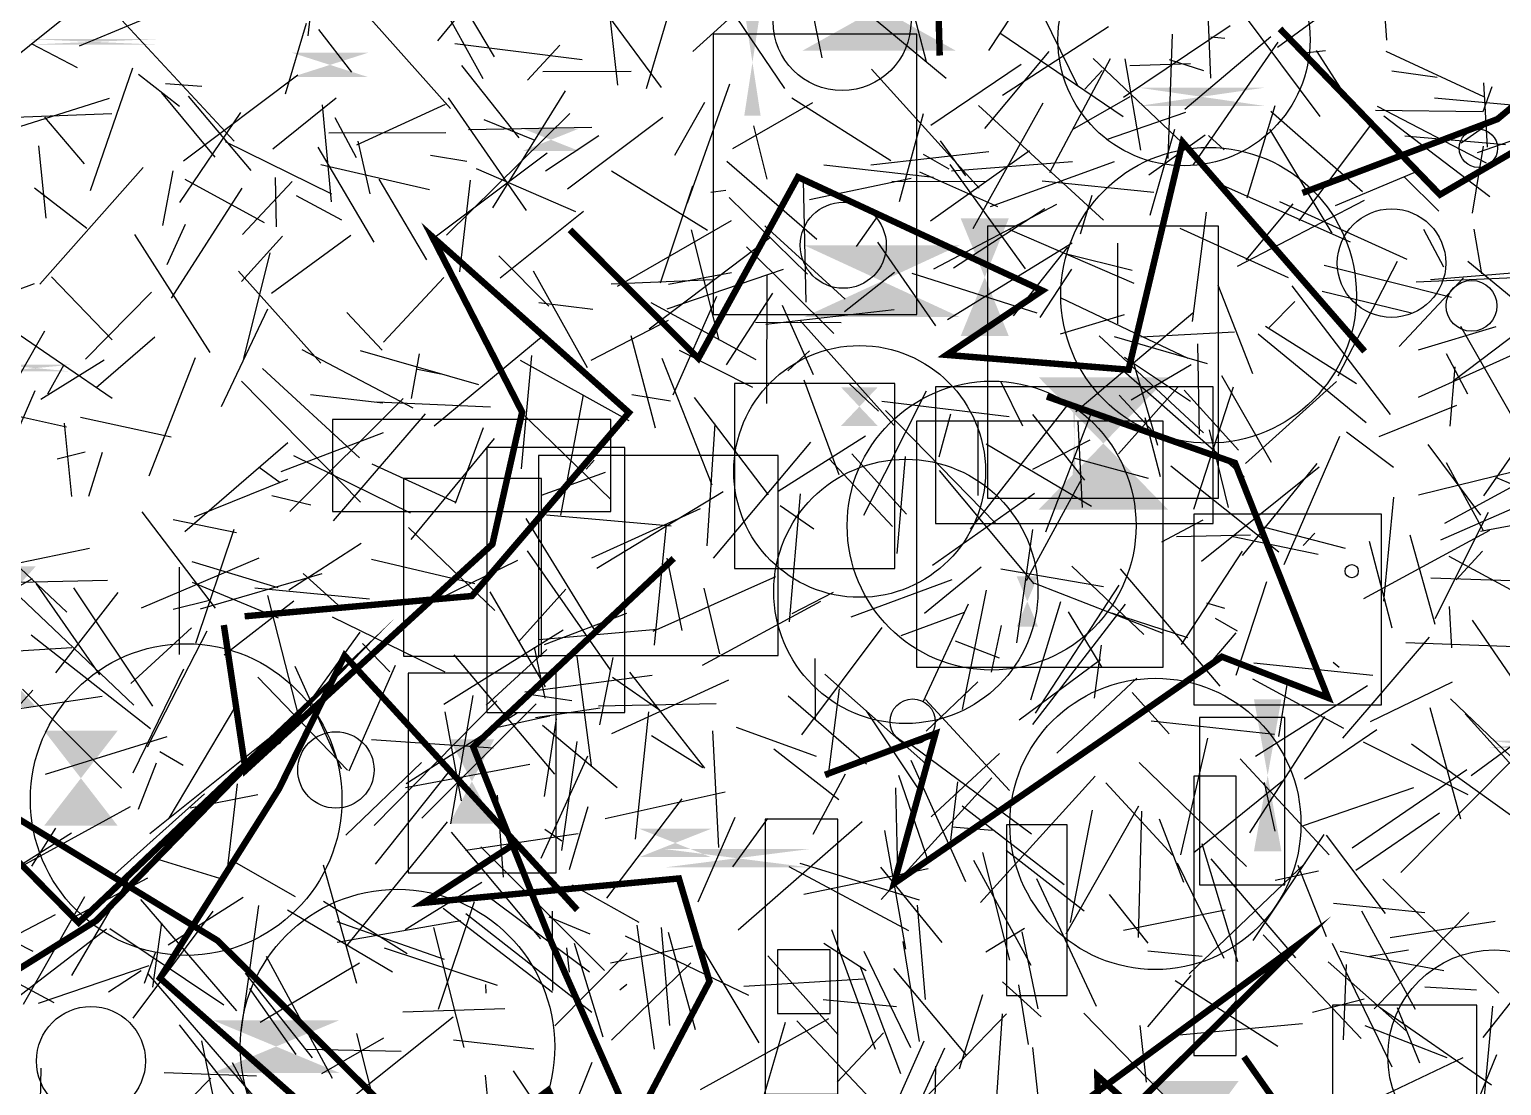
# Model space of a CAD drawing. Extents: x 39652501 to 39653363, y 39457785 to 39458687.
# Drawn here: x 39653117.5 to 39653232, y 39457919.6 to 39458001.7 of the extents above; entities that cross this region are included whole.
import ezdxf

# ---------------------------------------------------------------- set-up
doc = ezdxf.new("R2010")
doc.units = 0
doc.layers.get('0').update_dxf_attribs({"linetype": 'CONTINUOUS'})

msp = doc.modelspace()

# ---------------------------------------------------------------- linework, layer by layer
for p, q in [((39653139.2044, 39458001.1997), (39653140.1363, 39458009.4576)), ((39653153.6806, 39457999.5664), (39653147.8382, 39458009.4311)), ((39653178.6011, 39458008.5871), (39653169.0947, 39457999.9773)), ((39653184.9553, 39458007.9102), (39653187.2394, 39457999.2156)), ((39653196.629, 39458006.9944), (39653192.0921, 39458000.0671)), ((39653152.8063, 39457997.8704), (39653148.4272, 39458005.7839)), ((39653153.0976, 39458005.4939), (39653149.245, 39458000.8099)), ((39653165.4922, 39457997.1102), (39653168.1539, 39458006.022)), ((39653176.2585, 39457997.1114), (39653170.1081, 39458006.1766)), ((39653179.1552, 39457999.4858), (39653178.0079, 39458005.1768)), ((39653199.0437, 39457997.2605), (39653194.7552, 39458006.0262)), ((39653214.5537, 39458000.3334), (39653222.2895, 39458005.9819)), ((39653150.26, 39457995.5499), (39653141.83, 39458005.0328)), ((39653209.0352, 39458005.0889), (39653209.3494, 39457997.9185)), ((39653223.038, 39458000.8566), (39653222.7871, 39458004.3933)), ((39653129.6386, 39458003.8175), (39653121.3885, 39458000.3959)), ((39653211.7209, 39458003.1132), (39653217.8414, 39457994.9405)), ((39653114.6035, 39457998.1076), (39653120.0375, 39458002.4366)), ((39653124.3451, 39458002.8201), (39653133.4466, 39457993.0065)), ((39653137.4357, 39457996.7021), (39653139.0692, 39458002.1833)), ((39653166.6736, 39457997.1999), (39653162.4883, 39458002.8282)), ((39653163.2766, 39457997.3668), (39653162.6976, 39458002.4458)), ((39653183.3606, 39458002.4288), (39653188.7803, 39457997.9114)), ((39653193.1705, 39457996.5874), (39653201.3983, 39458001.9338)), ((39653210.8697, 39458001.9719), (39653202.5643, 39457996.4037)), ((39653139.994, 39458001.6886), (39653142.5608, 39457998.3782)), ((39653150.6037, 39458000.6093), (39653160.4947, 39457999.3617)), ((39653192.9634, 39458001.4244), (39653202.559, 39457994.9307)), ((39653206.3601, 39458001.3247), (39653206.0133, 39457991.6573)), ((39653214.0235, 39458001.1246), (39653207.3454, 39457995.485)), ((39653207.9783, 39457991.1468), (39653214.5891, 39458000.7081)), ((39653210.4593, 39458000.9901), (39653209.3534, 39458001.1033)), ((39653121.2692, 39457998.7187), (39653117.7075, 39458000.5799)), ((39653158.7602, 39458000.485), (39653156.2526, 39457997.7623)), ((39653196.7761, 39457999.9894), (39653191.7667, 39457994.0023)), ((39653196.8578, 39457990.5859), (39653201.5579, 39457999.447)), ((39653207.0729, 39457992.9368), (39653200.206, 39457999.4482)), ((39653216.6405, 39457999.8733), (39653218.2633, 39458000.0648)), ((39653217.5551, 39458000.0598), (39653220.3958, 39457995.6214)), ((39653222.9775, 39458000.0205), (39653230.5639, 39457996.4872)), ((39653125.5486, 39457998.6875), (39653122.2601, 39457989.1455)), ((39653151.1256, 39457998.8982), (39653155.5752, 39457993.2889)), ((39653164.2969, 39457998.4423), (39653157.4351, 39457998.4022)), ((39653182.991, 39457998.6056), (39653191.3495, 39457989.3587)), ((39653187.6112, 39457994.2631), (39653194.6278, 39457998.9881)), ((39653200.9267, 39457998.5145), (39653199.5805, 39457997.0577)), ((39653202.6752, 39457999.4263), (39653203.8897, 39457992.3185)), ((39653203.0741, 39457998.8905), (39653207.7774, 39457999.0468)), ((39653208.8295, 39457998.489), (39653206.1477, 39457999.3291)), ((39653223.4206, 39457998.481), (39653226.9476, 39457997.9822)), ((39653129.1941, 39457995.711), (39653126.0101, 39457998.201)), ((39653130.9392, 39457997.2653), (39653128.116, 39457997.4763)), ((39653129.5084, 39457991.4876), (39653138.3987, 39457998.1691)), ((39653168.6946, 39457988.2323), (39653171.9824, 39457997.4815)), ((39653228.8266, 39457992.8814), (39653235.6197, 39457997.6581)), ((39653231.2128, 39457997.2442), (39653230.5059, 39457995.2863)), ((39653230.8673, 39457992.552), (39653230.5821, 39457997.5372)), ((39653123.7362, 39457996.3419), (39653116.268, 39457993.9764)), ((39653131.9615, 39457991.7728), (39653127.8311, 39457996.7688)), ((39653129.8847, 39457996.5061), (39653134.7488, 39457990.7263)), ((39653136.4581, 39457992.418), (39653141.3708, 39457996.3948)), ((39653156.1586, 39457987.6375), (39653150.1004, 39457996.393)), ((39653159.188, 39457996.9221), (39653153.5387, 39457987.828)), ((39653169.998, 39457996.0114), (39653167.6741, 39457991.8942)), ((39653172.205, 39457992.4464), (39653178.4395, 39457996.012)), ((39653184.4958, 39457991.4877), (39653176.7966, 39457996.3623)), ((39653203.0544, 39457996.453), (39653198.5906, 39457993.9051)), ((39653226.7498, 39457996.3745), (39653235.2811, 39457995.5989)), ((39653123.9308, 39457995.1317), (39653114.1798, 39457994.7647)), ((39653118.7113, 39457994.8806), (39653121.787, 39457991.2569)), ((39653133.9368, 39457995.2457), (39653129.1916, 39457988.2416)), ((39653141.0187, 39457988.2961), (39653140.3118, 39457995.845)), ((39653142.9955, 39457992.7338), (39653149.873, 39457995.8999)), ((39653149.9414, 39457985.7173), (39653159.5329, 39457995.1672)), ((39653159.3446, 39457989.3214), (39653166.7648, 39457994.8813)), ((39653185.1552, 39457988.3279), (39653187.0253, 39457995.1739)), ((39653196.3037, 39457995.9666), (39653190.8757, 39457986.1969)), ((39653191.311, 39457995.7964), (39653201.0217, 39457986.8676)), ((39653201.2535, 39457993.1447), (39653207.4092, 39457995.2743)), ((39653214.3374, 39457995.7528), (39653212.1629, 39457988.5812)), ((39653214.0279, 39457995.3378), (39653221.1531, 39457989.1132)), ((39653230.4698, 39457995.2927), (39653222.1513, 39457995.4078)), ((39653222.2921, 39457995.7353), (39653230.775, 39457991.3339)), ((39653222.8025, 39457994.987), (39653231.0448, 39457988.7228)), ((39653239.9298, 39457995.5066), (39653230.0631, 39457992.1202)), ((39653142.9489, 39457991.7161), (39653141.2906, 39457994.8242)), ((39653161.2613, 39457994.0715), (39653151.6739, 39457993.9019)), ((39653152.8553, 39457994.7086), (39653156.8146, 39457993.0844)), ((39653174.8734, 39457990.0547), (39653173.8311, 39457994.2013)), ((39653206.5418, 39457993.9116), (39653204.6324, 39457987.2411)), ((39653213.9183, 39457993.943), (39653218.7737, 39457985.8561)), ((39653221.9158, 39457994.4373), (39653216.1938, 39457986.8272)), ((39653118.8367, 39457987.0455), (39653118.2721, 39457992.647)), ((39653141.035, 39457988.8957), (39653132.7827, 39457992.9676)), ((39653149.8933, 39457993.6562), (39653140.8003, 39457993.6442)), ((39653143.0589, 39457993.0192), (39653143.9847, 39457988.9364)), ((39653161.7972, 39457993.4189), (39653157.6514, 39457990.6764)), ((39653188.3124, 39457993.0389), (39653190.2913, 39457990.3248)), ((39653204.5472, 39457990.3898), (39653208.9124, 39457993.5153)), ((39653209.1871, 39457993.4455), (39653210.4028, 39457992.3538)), ((39653232.2625, 39457992.7205), (39653224.444, 39457993.4015)), ((39653229.6994, 39457987.4118), (39653230.5485, 39457992.6392)), ((39653139.9575, 39457992.5425), (39653144.3069, 39457985.1747)), ((39653151.5413, 39457991.4292), (39653148.7107, 39457991.8939)), ((39653149.0719, 39457985.5837), (39653157.7822, 39457992.1043)), ((39653192.1026, 39457992.1975), (39653182.9362, 39457991.158)), ((39653187.0061, 39457992.0113), (39653188.9925, 39457990.8659)), ((39653195.2646, 39457992.2701), (39653187.581, 39457986.809)), ((39653126.3618, 39457990.9581), (39653118.339, 39457981.9137)), ((39653128.6812, 39457990.7174), (39653127.8849, 39457986.4526)), ((39653148.6437, 39457989.2384), (39653140.1814, 39457991.1835)), ((39653159.9968, 39457987.5385), (39653152.2721, 39457990.867)), ((39653162.7724, 39457990.721), (39653170.2382, 39457986.0886)), ((39653178.7356, 39457985.3661), (39653171.7409, 39457991.4284)), ((39653187.8078, 39457990.2054), (39653179.286, 39457991.163)), ((39653186.7081, 39457990.6335), (39653192.7933, 39457987.9362)), ((39653194.9685, 39457983.0841), (39653189.103, 39457991.1986)), ((39653198.6197, 39457991.4079), (39653189.1932, 39457990.6831)), ((39653201.8601, 39457991.4007), (39653192.2199, 39457987.9113)), ((39653219.0532, 39457988.0261), (39653225.1547, 39457990.57)), ((39653117.9284, 39457989.3862), (39653122.0004, 39457986.2567)), ((39653128.5707, 39457980.825), (39653134.0819, 39457989.3676)), ((39653135.7934, 39457986.6662), (39653129.6293, 39457990.0428)), ((39653137.9519, 39457989.8917), (39653134.091, 39457985.7656)), ((39653136.6321, 39457990.1941), (39653136.7226, 39457986.3481)), ((39653144.6848, 39457990.0538), (39653148.3908, 39457983.786)), ((39653151.7956, 39457989.9984), (39653150.9598, 39457982.8614)), ((39653169.0709, 39457989.5303), (39653166.5637, 39457981.9882)), ((39653170.5084, 39457989.0622), (39653171.6625, 39457989.199)), ((39653177.8974, 39457980.5062), (39653177.7061, 39457989.9614)), ((39653186.0809, 39457990.1237), (39653178.1663, 39457988.4474)), ((39653191.8291, 39457989.8589), (39653184.5588, 39457989.887)), ((39653196.2638, 39457989.9434), (39653204.9311, 39457989.0416)), ((39653210.3112, 39457989.5762), (39653220.2047, 39457985.2056)), ((39653224.4183, 39457990.2287), (39653227.072, 39457987.5656)), ((39653138.2758, 39457988.7931), (39653141.8001, 39457986.9023)), ((39653178.0224, 39457982.6843), (39653171.9268, 39457988.631)), ((39653197.3773, 39457988.0935), (39653187.8083, 39457983.0821)), ((39653200.101, 39457988.7878), (39653199.2169, 39457985.7887)), ((39653221.2785, 39457988.4141), (39653211.4189, 39457983.2811)), ((39653215.7278, 39457988.1581), (39653212.0831, 39457983.777)), ((39653214.7075, 39457988.3228), (39653224.6018, 39457983.8375)), ((39653160.6072, 39457987.5404), (39653154.1135, 39457982.3781)), ((39653183.5308, 39457987.2973), (39653181.7946, 39457984.8391)), ((39653189.364, 39457983.1873), (39653196.4632, 39457987.793)), ((39653207.925, 39457979.0125), (39653209.037, 39457987.4932)), ((39653131.5928, 39457976.6045), (39653125.723, 39457985.7747)), ((39653128.2323, 39457983.4371), (39653129.6737, 39457986.5622)), ((39653163.2545, 39457981.7465), (39653172.1177, 39457986.8437)), ((39653168.9719, 39457986.1161), (39653171.109, 39457977.5424)), ((39653174.6975, 39457986.4449), (39653180.9388, 39457980.7436)), ((39653193.7251, 39457986.1542), (39653203.37, 39457981.9716)), ((39653206.9455, 39457986.257), (39653215.3862, 39457982.4359)), ((39653225.8876, 39457986.1829), (39653227.4577, 39457983.2441)), ((39653229.8162, 39457986.1896), (39653230.393, 39457982.7054)), ((39653134.0185, 39457982.1217), (39653137.214, 39457985.6358)), ((39653142.5259, 39457985.68), (39653136.358, 39457981.1913)), ((39653175.0531, 39457985.4891), (39653165.7037, 39457978.3985)), ((39653173.258, 39457984.7998), (39653180.0683, 39457978.0789)), ((39653183.451, 39457985.1722), (39653187.9557, 39457978.6631)), ((39653188.9045, 39457979.1665), (39653198.5835, 39457985.108)), ((39653194.0265, 39457979.4485), (39653198.2348, 39457984.7857)), ((39653202.1009, 39457985.099), (39653202.1178, 39457978.836)), ((39653136.2212, 39457984.3435), (39653134.1717, 39457976.1254)), ((39653157.9119, 39457980.1904), (39653154.0195, 39457984.1034)), ((39653198.0531, 39457984.2932), (39653203.2515, 39457982.9995)), ((39653223.8488, 39457983.6648), (39653219.2417, 39457974.7516)), ((39653229.3423, 39457983.6823), (39653235.8141, 39457978.3517)), ((39653123.9577, 39457977.5898), (39653119.2435, 39457982.4799)), ((39653133.7806, 39457982.9119), (39653140.1794, 39457975.7741)), ((39653145.0434, 39457977.3857), (39653149.7376, 39457982.4198)), ((39653156.6767, 39457982.9402), (39653160.8939, 39457975.4292)), ((39653176.1115, 39457983.0336), (39653167.0764, 39457979.9553)), ((39653167.2147, 39457981.8958), (39653172.1088, 39457982.8233)), ((39653174.8412, 39457972.6414), (39653174.8722, 39457982.5923)), ((39653184.7751, 39457982.8035), (39653180.9008, 39457979.7594)), ((39653195.8696, 39457979.6399), (39653186.1406, 39457982.7293)), ((39653198.527, 39457983.0799), (39653196.0616, 39457979.3027)), ((39653228.0778, 39457980.8698), (39653218.1812, 39457983.3673)), ((39653224.0002, 39457977.0738), (39653229.0055, 39457982.3991)), ((39653225.318, 39457982.0992), (39653234.1401, 39457982.4637)), ((39653226.434, 39457982.2708), (39653233.1037, 39457982.8131)), ((39653117.9024, 39457981.9412), (39653112.4401, 39457979.915)), ((39653127.0164, 39457981.2751), (39653121.8822, 39457976.0738)), ((39653170.7064, 39457982.2488), (39653162.7524, 39457981.9054)), ((39653175.2963, 39457981.2088), (39653171.688, 39457975.6322)), ((39653209.9037, 39457981.8429), (39653212.6009, 39457974.9515)), ((39653223.3331, 39457971.7809), (39653215.6902, 39457981.7719)), ((39653224.9672, 39457979.6568), (39653218.0102, 39457981.3258)), ((39653161.3224, 39457979.9337), (39653157.1362, 39457980.4611)), ((39653165.8325, 39457980.4891), (39653174.0019, 39457976.0625)), ((39653167.5584, 39457973.3134), (39653170.9543, 39457980.967)), ((39653176.048, 39457980.2679), (39653178.4521, 39457974.8851)), ((39653197.6946, 39457980.8391), (39653207.5728, 39457976.1469)), ((39653213.8885, 39457978.5511), (39653215.9013, 39457980.5561)), ((39653136.0428, 39457979.9525), (39653132.4493, 39457972.3755)), ((39653144.9621, 39457976.7761), (39653142.2107, 39457979.6955)), ((39653167.184, 39457979.0892), (39653161.1699, 39457975.9815)), ((39653180.6201, 39457978.9037), (39653173.9726, 39457978.9242)), ((39653174.7701, 39457978.7854), (39653184.7495, 39457979.9421)), ((39653184.7333, 39457970.9466), (39653177.4155, 39457979.0997)), ((39653197.6897, 39457978.0365), (39653202.6563, 39457979.5458)), ((39653207.9735, 39457979.663), (39653198.8784, 39457971.9892)), ((39653235.5566, 39457979.9524), (39653228.2115, 39457974.363)), ((39653113.1544, 39457968.5342), (39653118.7206, 39457978.2668)), ((39653116.2395, 39457978.3326), (39653123.978, 39457973.0405)), ((39653127.2879, 39457977.7801), (39653122.7191, 39457973.8403)), ((39653157.6115, 39457978.0313), (39653148.9902, 39457970.8816)), ((39653164.2681, 39457977.9062), (39653166.167, 39457970.7451)), ((39653200.684, 39457977.8996), (39653208.7849, 39457970.3425)), ((39653201.8466, 39457977.8486), (39653209.0746, 39457975.7507)), ((39653211.2086, 39457978.1852), (39653203.9302, 39457977.778)), ((39653213.0469, 39457978.0543), (39653221.432, 39457971.1541)), ((39653213.6088, 39457978.646), (39653220.6882, 39457974.1862)), ((39653225.5146, 39457976.8013), (39653231.542, 39457978.6218)), ((39653228.7713, 39457978.6339), (39653234.2959, 39457968.9894)), ((39653138.7021, 39457976.8244), (39653147.3477, 39457972.285)), ((39653143.2415, 39457976.7413), (39653152.4392, 39457974.1125)), ((39653168.0337, 39457976.7854), (39653173.7338, 39457973.9027)), ((39653178.1574, 39457976.7338), (39653176.476, 39457975.1728)), ((39653208.4839, 39457970.2335), (39653208.3542, 39457977.2603)), ((39653225.4949, 39457973.1237), (39653235.0989, 39457977.4633)), ((39653118.4234, 39457972.9727), (39653123.3533, 39457976.0311)), ((39653118.9732, 39457973.3787), (39653120.2278, 39457975.653)), ((39653126.8313, 39457967.0077), (39653130.4464, 39457976.2016)), ((39653147.8209, 39457976.4806), (39653147.1938, 39457973.0112)), ((39653164.1599, 39457971.2753), (39653155.7067, 39457975.9858)), ((39653156.5489, 39457976.3523), (39653155.7594, 39457967.5619)), ((39653170.6146, 39457966.2962), (39653166.7125, 39457976.1341)), ((39653207.7952, 39457972.7917), (39653202.6434, 39457976.2057)), ((39653203.1712, 39457972.9078), (39653207.8217, 39457975.6684)), ((39653203.1923, 39457976.31), (39653205.2091, 39457969.3921)), ((39653229.3379, 39457973.3469), (39653227.6745, 39457976.5047)), ((39653228.3267, 39457975.4881), (39653227.9427, 39457970.8618)), ((39653134.0137, 39457974.3584), (39653143.2722, 39457964.9674)), ((39653135.6579, 39457975.346), (39653143.1771, 39457968.4103)), ((39653147.6906, 39457975.3123), (39653149.5107, 39457974.9359)), ((39653180.4807, 39457967.0777), (39653177.746, 39457974.4344)), ((39653194.7402, 39457970.877), (39653193.0569, 39457974.2867)), ((39653211.9559, 39457966.9089), (39653202.5546, 39457975.1838)), ((39653210.1872, 39457974.813), (39653214.0505, 39457968.0778)), ((39653219.1248, 39457974.3494), (39653212.0544, 39457967.9743)), ((39653114.8087, 39457966.3541), (39653117.9792, 39457973.6492)), ((39653144.9968, 39457972.6475), (39653139.3862, 39457973.2936)), ((39653160.5779, 39457973.2969), (39653158.8121, 39457963.95)), ((39653167.3532, 39457972.8225), (39653164.3488, 39457973.3168)), ((39653181.2618, 39457974.1795), (39653183.5299, 39457972.0312)), ((39653187.2325, 39457973.5814), (39653182.3719, 39457963.9368)), ((39653202.1801, 39457968.7135), (39653206.7974, 39457973.9045)), ((39653205.1859, 39457970.0941), (39653202.2492, 39457973.2732)), ((39653211.5229, 39457969.0011), (39653207.2935, 39457973.6787)), ((39653208.0533, 39457964.4258), (39653211.1291, 39457973.9295)), ((39653120.4218, 39457970.7995), (39653112.5661, 39457972.5301)), ((39653146.5857, 39457973.0296), (39653137.7866, 39457964.2529)), ((39653144.5416, 39457972.7613), (39653153.3645, 39457972.3715)), ((39653162.7243, 39457965.1753), (39653155.5854, 39457972.1112)), ((39653169.2088, 39457973.1078), (39653174.951, 39457965.5257)), ((39653183.7884, 39457972.8224), (39653193.684, 39457971.6237)), ((39653192.65, 39457963.2985), (39653184.0857, 39457972.1005)), ((39653190.6847, 39457962.8586), (39653198.3604, 39457972.6513)), ((39653196.543, 39457962.6567), (39653200.1907, 39457972.1863)), ((39653228.4464, 39457972.475), (39653222.4195, 39457970.0416)), ((39653120.2449, 39457971.0939), (39653120.8132, 39457965.4128)), ((39653128.5428, 39457970.0267), (39653121.4937, 39457971.5552)), ((39653141.1614, 39457963.5147), (39653148.309, 39457971.8322)), ((39653170.804, 39457971.0563), (39653170.1871, 39457961.584)), ((39653188.2461, 39457968.5009), (39653189.165, 39457971.8213)), ((39653191.2509, 39457971.3053), (39653191.2435, 39457965.4967)), ((39653195.5082, 39457971.7759), (39653199.5481, 39457966.679)), ((39653199.0307, 39457971.215), (39653199.3617, 39457964.5524)), ((39653204.2237, 39457971.5538), (39653205.4173, 39457966.9645)), ((39653137.0959, 39457967.3452), (39653145.0528, 39457970.3752)), ((39653147.1951, 39457962.0536), (39653153.6918, 39457969.9024)), ((39653150.6608, 39457964.8829), (39653152.8255, 39457970.7775)), ((39653182.5234, 39457970.1017), (39653175.7364, 39457965.7842)), ((39653199.9472, 39457969.7941), (39653195.497, 39457967.5124)), ((39653209.2289, 39457970.5777), (39653210.7115, 39457964.5423)), ((39653219.355, 39457970.0671), (39653215.0276, 39457960.0877)), ((39653219.9116, 39457970.4283), (39653223.5651, 39457967.6972)), ((39653121.854, 39457968.8608), (39653119.69, 39457968.3015)), ((39653123.1983, 39457968.8378), (39653122.1365, 39457965.3946)), ((39653137.6101, 39457969.5831), (39653129.6097, 39457962.655)), ((39653138.0634, 39457968.5963), (39653147.116, 39457964.1401)), ((39653170.6963, 39457960.6132), (39653178.2726, 39457969.6293)), ((39653185.7176, 39457964.0243), (39653181.4702, 39457968.7244)), ((39653200.0976, 39457964.6269), (39653191.8875, 39457969.4667)), ((39653230.3612, 39457963.9503), (39653226.2502, 39457969.4568)), ((39653233.3583, 39457969.4635), (39653230.5489, 39457965.4681)), ((39653135.3863, 39457967.6796), (39653137.0335, 39457966.4923)), ((39653150.6671, 39457964.9298), (39653144.1737, 39457967.9101)), ((39653161.442, 39457968.2394), (39653160.8189, 39457967.5231)), ((39653184.6251, 39457963.0756), (39653179.6989, 39457968.3236)), ((39653185.6032, 39457968.5081), (39653184.9684, 39457960.984)), ((39653195.6356, 39457958.613), (39653188.267, 39457967.422)), ((39653198.6817, 39457968.4054), (39653204.4909, 39457966.8347)), ((39653206.25, 39457967.7773), (39653214.6553, 39457961.1075)), ((39653208.6459, 39457960.383), (39653217.7864, 39457967.7024)), ((39653217.5998, 39457967.9601), (39653211.799, 39457960.8224)), ((39653235.3014, 39457967.9249), (39653225.5136, 39457965.5002)), ((39653227.6644, 39457968.0372), (39653230.5187, 39457962.7684)), ((39653137.5861, 39457966.7316), (39653130.3337, 39457963.801)), ((39653162.2783, 39457967.2656), (39653157.3131, 39457965.4857)), ((39653199.3137, 39457966.7571), (39653195.0092, 39457958.8573)), ((39653227.2477, 39457962.0479), (39653236.9343, 39457966.2681)), ((39653240.0595, 39457963.2822), (39653231.5113, 39457966.886)), ((39653136.3653, 39457965.4875), (39653139.3947, 39457964.7619)), ((39653171.4485, 39457965.7813), (39653161.6329, 39457959.8214)), ((39653177.4495, 39457965.6013), (39653176.5865, 39457955.6801)), ((39653195.6572, 39457965.6439), (39653187.7381, 39457960.0513)), ((39653222.7986, 39457957.2761), (39653223.5814, 39457965.3606)), ((39653232.9272, 39457966.2279), (39653227.5216, 39457963.3159)), ((39653132.0085, 39457956.7338), (39653126.2955, 39457964.2115)), ((39653169.6697, 39457964.4515), (39653161.2121, 39457960.6076)), ((39653178.4963, 39457962.8685), (39653175.8923, 39457964.6817)), ((39653230.9249, 39457964.1748), (39653226.7654, 39457955.9091)), ((39653112.8559, 39457963.5277), (39653120.4377, 39457956.4316)), ((39653128.7062, 39457963.6213), (39653133.6392, 39457962.613)), ((39653130.4643, 39457954.0161), (39653133.4496, 39457962.8571)), ((39653146.9889, 39457962.9865), (39653153.7131, 39457956.559)), ((39653156.1086, 39457963.6992), (39653161.4449, 39457955.0121)), ((39653167.4041, 39457963.0928), (39653157.7137, 39457963.9535)), ((39653166.1083, 39457953.845), (39653167.0582, 39457963.2217)), ((39653194.2894, 39457954.0425), (39653195.5362, 39457962.8414)), ((39653208.7526, 39457963.5687), (39653205.5335, 39457961.846)), ((39653219.8227, 39457961.366), (39653212.9516, 39457963.1572)), ((39653230.3352, 39457962.7062), (39653232.9715, 39457963.1993)), ((39653137.6894, 39457958.1582), (39653143.3145, 39457961.7908)), ((39653212.4471, 39457962.3912), (39653206.6961, 39457962.2692)), ((39653217.7017, 39457960.9022), (39653211.0918, 39457962.2639)), ((39653217.4398, 39457962.5614), (39653216.5502, 39457961.5986)), ((39653231.0167, 39457962.765), (39653221.2171, 39457957.4448)), ((39653223.459, 39457955.1729), (39653221.6959, 39457961.8992)), ((39653226.7887, 39457955.455), (39653224.8567, 39457962.4045)), ((39653116.2308, 39457960.1421), (39653122.2114, 39457961.3801)), ((39653135.3584, 39457960.6017), (39653126.2142, 39457956.7304)), ((39653156.2192, 39457961.1899), (39653162.685, 39457951.9289)), ((39653168.2711, 39457955.0042), (39653167.0965, 39457960.6232)), ((39653207.0954, 39457953.8979), (39653211.8234, 39457961.1649)), ((39653233.0223, 39457957.9748), (39653227.8951, 39457960.7529)), ((39653230.4731, 39457961.1657), (39653228.4345, 39457958.9388)), ((39653129.1897, 39457953.1312), (39653129.2067, 39457959.9164)), ((39653130.1519, 39457960.3527), (39653136.8327, 39457958.3429)), ((39653130.8204, 39457956.689), (39653140.2982, 39457959.4176)), ((39653138.8126, 39457959.4332), (39653141.5121, 39457956.9998)), ((39653144.1187, 39457960.5243), (39653152.1505, 39457958.6545)), ((39653149.3103, 39457957.418), (39653155.4929, 39457960.4508)), ((39653191.5119, 39457959.9083), (39653187.1052, 39457956.3173)), ((39653201.0329, 39457958.3861), (39653193.0423, 39457959.7572)), ((39653204.1627, 39457954.6873), (39653198.5475, 39457959.9845)), ((39653202.3243, 39457959.7788), (39653210.0708, 39457950.6756)), ((39653125.6519, 39457949.1885), (39653115.7829, 39457958.58)), ((39653117.7433, 39457958.9967), (39653116.2326, 39457958.1657)), ((39653116.6538, 39457958.7373), (39653123.6062, 39457958.9121)), ((39653123.0162, 39457951.5393), (39653118.0767, 39457958.6191)), ((39653120.9678, 39457958.298), (39653127.1032, 39457949.1263)), ((39653130.1798, 39457958.7493), (39653136.8578, 39457955.987)), ((39653143.9725, 39457957.4244), (39653135.055, 39457958.2948)), ((39653175.5352, 39457959.1522), (39653165.995, 39457954.918)), ((39653169.9552, 39457958.2945), (39653171.1771, 39457953.171)), ((39653181.4151, 39457956.0598), (39653189.246, 39457958.9475)), ((39653195.6678, 39457958.6639), (39653205.6377, 39457954.7953)), ((39653202.2075, 39457958.5207), (39653195.7137, 39457948.5757)), ((39653213.6804, 39457958.7683), (39653211.3064, 39457951.5063)), ((39653232.6801, 39457958.8408), (39653226.4562, 39457959.0734)), ((39653124.4177, 39457957.9556), (39653119.5683, 39457951.7002)), ((39653128.7168, 39457956.6413), (39653131.5387, 39457957.357)), ((39653132.6703, 39457953.115), (39653138.098, 39457957.2984)), ((39653136.0294, 39457957.7193), (39653138.5098, 39457948.0972)), ((39653153.3268, 39457957.9894), (39653157.618, 39457950.6242)), ((39653159.2153, 39457958.2055), (39653155.56, 39457954.1122)), ((39653179.0192, 39457957.2533), (39653169.8334, 39457952.2686)), ((39653180.0025, 39457957.9556), (39653176.7964, 39457956.2842)), ((39653190.0503, 39457948.8437), (39653191.9363, 39457958.1347)), ((39653197.6753, 39457957.227), (39653195.3436, 39457949.5741)), ((39653209.0136, 39457957.1324), (39653210.4204, 39457956.7338)), ((39653149.8399, 39457951.7579), (39653141.0969, 39457956.0254)), ((39653157.5755, 39457953.9114), (39653163.9754, 39457956.3312)), ((39653190.1796, 39457956.3964), (39653185.2714, 39457954.584)), ((39653190.4944, 39457957.0419), (39653186.9999, 39457949.4745)), ((39653202.7088, 39457957.0361), (39653195.4904, 39457947.6848)), ((39653200.9099, 39457952.1204), (39653198.3117, 39457956.4574)), ((39653207.5731, 39457954.4307), (39653201.6641, 39457956.3422)), ((39653227.8917, 39457956.8647), (39653228.0654, 39457953.6504)), ((39653130.1399, 39457955.2064), (39653125.4258, 39457950.8654)), ((39653126.7208, 39457945.9538), (39653131.3367, 39457954.965)), ((39653136.9728, 39457946.1975), (39653143.2467, 39457954.8733)), ((39653159.0308, 39457955.0078), (39653149.7456, 39457949.2465)), ((39653166.3357, 39457955.0742), (39653157.1679, 39457954.2721)), ((39653177.5605, 39457946.8781), (39653183.8094, 39457955.2331)), ((39653192.3207, 39457951.7649), (39653193.0949, 39457955.3731)), ((39653211.3114, 39457954.8215), (39653209.5205, 39457952.7108)), ((39653209.6951, 39457955.9511), (39653211.4097, 39457954.9625)), ((39653229.67, 39457955.806), (39653233.6589, 39457949.9755)), ((39653117.6621, 39457954.6666), (39653126.9368, 39457947.3909)), ((39653143.4256, 39457953.9873), (39653145.5564, 39457951.7697)), ((39653156.7714, 39457953.696), (39653157.5955, 39457949.725)), ((39653189.5029, 39457954.1795), (39653192.9171, 39457952.8723)), ((39653200.8488, 39457953.8565), (39653200.2864, 39457949.7298)), ((39653226.3264, 39457954.4653), (39653219.601, 39457946.6228)), ((39653224.5298, 39457954.0513), (39653233.0213, 39457953.7381)), ((39653120.8298, 39457953.6377), (39653115.3587, 39457953.3027)), ((39653158.3685, 39457943.8364), (39653150.5527, 39457953.1026)), ((39653157.7398, 39457953.5233), (39653153.0319, 39457949.1832)), ((39653160.0934, 39457952.9664), (39653161.2075, 39457944.5157)), ((39653162.8925, 39457952.8914), (39653161.8533, 39457947.6522)), ((39653178.6255, 39457948.0982), (39653178.614, 39457952.8281)), ((39653194.4701, 39457948.0532), (39653200.782, 39457952.7319)), ((39653218.8624, 39457952.5372), (39653219.3283, 39457952.1341)), ((39653129.5074, 39457951.9858), (39653125.5675, 39457943.9204)), ((39653141.7949, 39457944.2287), (39653138.1834, 39457952.1844)), ((39653142.3865, 39457944.0899), (39653145.9801, 39457952.2976)), ((39653156.0428, 39457950.2309), (39653165.9401, 39457951.5152)), ((39653164.1647, 39457951.7549), (39653170.0098, 39457944.284)), ((39653187.2022, 39457944.6395), (39653179.3654, 39457951.5967)), ((39653221.9652, 39457951.4984), (39653212.6942, 39457952.4442)), ((39653109.9251, 39457941.6269), (39653117.8074, 39457950.3685)), ((39653124.6921, 39457942.7483), (39653116.987, 39457950.4457)), ((39653135.2964, 39457951.3598), (39653142.2527, 39457944.1413)), ((39653162.7935, 39457946.9969), (39653171.8861, 39457951.1728)), ((39653162.855, 39457951.3699), (39653166.5077, 39457948.8396)), ((39653179.6233, 39457943.5665), (39653180.5072, 39457950.4619)), ((39653187.2344, 39457947.1707), (39653191.2486, 39457951.0036)), ((39653203.609, 39457951.2951), (39653197.3859, 39457945.4717)), ((39653219.6881, 39457947.3819), (39653212.6163, 39457951.2012)), ((39653221.5279, 39457950.6962), (39653212.8313, 39457945.193)), ((39653214.6589, 39457946.7467), (39653215.3024, 39457950.7861)), ((39653221.7826, 39457947.9335), (39653228.1389, 39457950.9988)), ((39653123.2002, 39457949.8681), (39653114.5511, 39457948.5624)), ((39653128.3991, 39457940.4243), (39653133.5897, 39457949.1174)), ((39653153.8776, 39457949.5307), (39653144.328, 39457939.8383)), ((39653148.0357, 39457940.4109), (39653156.918, 39457949.2913)), ((39653150.2912, 39457939.9768), (39653152.0375, 39457949.9387)), ((39653156.1865, 39457950.0693), (39653159.6928, 39457949.549)), ((39653170.9049, 39457949.3), (39653161.7747, 39457949.1134)), ((39653182.5854, 39457944.6189), (39653176.5215, 39457949.9022)), ((39653187.1825, 39457949.6431), (39653193.7164, 39457942.5559)), ((39653206.1318, 39457946.9519), (39653203.2531, 39457950.1732)), ((39653235.3298, 39457942.6666), (39653227.9838, 39457949.6796)), ((39653146.8072, 39457943.1159), (39653155.4554, 39457948.6049)), ((39653149.8106, 39457948.6759), (39653151.1023, 39457941.7488)), ((39653153.2268, 39457947.3178), (39653157.9961, 39457948.3673)), ((39653161.8871, 39457948.9704), (39653156.8734, 39457948.2028)), ((39653158.4824, 39457948.1256), (39653157.5339, 39457942.1058)), ((39653165.6614, 39457948.6778), (39653164.6186, 39457938.7852)), ((39653186.8504, 39457942.3807), (39653182.606, 39457948.7486)), ((39653214.3138, 39457946.9233), (39653204.7186, 39457947.9594)), ((39653212.4058, 39457939.2809), (39653218.2189, 39457948.3131)), ((39653228.803, 39457940.3314), (39653226.4064, 39457948.9859)), ((39653229.1433, 39457948.5137), (39653237.3804, 39457939.363)), ((39653229.6099, 39457943.7166), (39653236.4438, 39457948.7729)), ((39653157.4265, 39457947.6418), (39653163.2224, 39457942.7906)), ((39653169.8855, 39457944.3205), (39653165.8978, 39457946.8167)), ((39653170.6237, 39457947.1899), (39653171.1048, 39457938.1446)), ((39653172.4664, 39457947.4731), (39653178.6958, 39457945.2332)), ((39653216.6371, 39457943.4681), (39653222.27, 39457947.3052)), ((39653128.2232, 39457946.7359), (39653118.7478, 39457943.7943)), ((39653126.8923, 39457939.2282), (39653136.0894, 39457946.5757)), ((39653144.1206, 39457946.5153), (39653153.5902, 39457945.8896)), ((39653158.9125, 39457937.9029), (39653160.1123, 39457946.3627)), ((39653175.3843, 39457945.8087), (39653180.4451, 39457941.8562)), ((39653186.1232, 39457946.0813), (39653195.4327, 39457939.2049)), ((39653209.114, 39457946.6294), (39653207, 39457937.5597)), ((39653221.2131, 39457946.3302), (39653229.3339, 39457942.2521)), ((39653234.0403, 39457939.6665), (39653224.958, 39457946.1647)), ((39653126.0123, 39457941.1139), (39653127.4139, 39457944.7014)), ((39653129.4882, 39457944.4959), (39653127.6703, 39457945.5665)), ((39653148.0131, 39457944.7251), (39653142.1242, 39457939.1034)), ((39653156.4229, 39457944.5938), (39653146.7579, 39457942.7782)), ((39653160.9066, 39457945.237), (39653157.2864, 39457937.2839)), ((39653190.3281, 39457935.4742), (39653186.071, 39457944.8992)), ((39653192.9254, 39457945.4273), (39653187.6213, 39457940.5225)), ((39653212.1467, 39457936.6689), (39653203.797, 39457944.7277)), ((39653218.5577, 39457937.5624), (39653211.6468, 39457945.0317)), ((39653232.5787, 39457944.7241), (39653224.121, 39457936.2008)), ((39653144.444, 39457936.8274), (39653150.1904, 39457944.0534)), ((39653178.4645, 39457939.1626), (39653180.9667, 39457943.8437)), ((39653192.3313, 39457943.5446), (39653183.7382, 39457934.1003)), ((39653185.0769, 39457943.7617), (39653187.4164, 39457936.991)), ((39653200.3696, 39457943.6778), (39653191.4509, 39457933.8527)), ((39653220.36, 39457938.115), (39653229.2599, 39457944.194)), ((39653131.1295, 39457942.3138), (39653123.9176, 39457935.8285)), ((39653133.671, 39457943.0719), (39653132.8547, 39457935.9953)), ((39653171.6162, 39457942.4277), (39653162.2793, 39457940.3559)), ((39653184.8419, 39457942.761), (39653185.0142, 39457936.2428)), ((39653189.6836, 39457943.2295), (39653189.1377, 39457938.6955)), ((39653201.2035, 39457943.1629), (39653206.3714, 39457937.54)), ((39653208.0307, 39457937.7358), (39653214.9277, 39457943.3208)), ((39653214.3662, 39457939.3985), (39653213.5403, 39457943.1949)), ((39653216.5717, 39457939.8294), (39653225.1303, 39457942.7979)), ((39653125.3621, 39457941.2896), (39653115.9094, 39457936.1192)), ((39653135.2859, 39457942.2177), (39653130.0212, 39457941.1784)), ((39653154.3909, 39457935.83), (39653153.9234, 39457942.1893)), ((39653159.5047, 39457936.4322), (39653160.9675, 39457941.3141)), ((39653168.2553, 39457941.9111), (39653162.3773, 39457934.1874)), ((39653197.9593, 39457935.2232), (39653190.0324, 39457941.3535)), ((39653203.7325, 39457941.3468), (39653198.0993, 39457931.4078)), ((39653149.9918, 39457940.1145), (39653142.1503, 39457930.4607)), ((39653172.3602, 39457940.4751), (39653169.4945, 39457933.8942)), ((39653172.2179, 39457936.6408), (39653174.9171, 39457940.375)), ((39653172.6332, 39457931.744), (39653182.2505, 39457940.1586)), ((39653198.4486, 39457932.3128), (39653200.1712, 39457941.0355)), ((39653203.7469, 39457931.1521), (39653204.0044, 39457940.9587)), ((39653205.3546, 39457940.356), (39653207.2436, 39457935.4337)), ((39653220.6354, 39457936.366), (39653227.1275, 39457940.8347)), ((39653120.8077, 39457939.2575), (39653112.0351, 39457933.7174)), ((39653117.7174, 39457936.6696), (39653119.5968, 39457939.6221)), ((39653150.3076, 39457939.3362), (39653157.252, 39457931.0445)), ((39653160.1785, 39457939.1998), (39653151.4332, 39457937.8954)), ((39653158.9087, 39457938.6372), (39653157.5942, 39457939.5222)), ((39653183.9955, 39457939.4615), (39653185.6284, 39457930.2397)), ((39653192.3592, 39457939.461), (39653189.2508, 39457939.7107)), ((39653218.1467, 39457939.1528), (39653212.6337, 39457930.9099)), ((39653222.9322, 39457932.9985), (39653218.3418, 39457939.0847)), ((39653162.2341, 39457928.5839), (39653152.6155, 39457938.1805)), ((39653193.7366, 39457929.3839), (39653191.6471, 39457937.7526)), ((39653193.4646, 39457937.9314), (39653199.5207, 39457933.1983)), ((39653211.4517, 39457929.2589), (39653208.6876, 39457938.4058)), ((39653125.9436, 39457936.8776), (39653120.8146, 39457928.1919)), ((39653127.2466, 39457937.3075), (39653132.6537, 39457935.6486)), ((39653133.5926, 39457936.9509), (39653138.1912, 39457934.334)), ((39653142.9796, 39457927.5537), (39653140.3892, 39457936.7572)), ((39653176.5685, 39457936.6665), (39653185.874, 39457931.6749)), ((39653186.7057, 39457934.0447), (39653177.4296, 39457936.8868)), ((39653183.6792, 39457936.6111), (39653188.443, 39457930.7504)), ((39653195.4077, 39457928.9517), (39653190.9476, 39457937.1295)), ((39653206.7556, 39457936.9427), (39653210.37, 39457929.5251)), ((39653207.6904, 39457928.3133), (39653216.6974, 39457936.927)), ((39653209.3644, 39457937.2518), (39653215.9369, 39457929.5689)), ((39653218.3443, 39457931.191), (39653216.1525, 39457936.7445)), ((39653120.8942, 39457932.6566), (39653126.7428, 39457935.7632)), ((39653146.7303, 39457931.7588), (39653152.711, 39457935.4415)), ((39653177.7162, 39457934.5003), (39653187.3808, 39457936.5089)), ((39653200.4763, 39457925.7806), (39653195.8409, 39457935.7102)), ((39653217.7396, 39457936.2884), (39653214.3698, 39457935.5782)), ((39653231.7568, 39457926.822), (39653222.7378, 39457935.6713)), ((39653117.0656, 39457925.9592), (39653121.8412, 39457934.3232)), ((39653128.3078, 39457930.5808), (39653134.1461, 39457934.2853)), ((39653161.0724, 39457928.4513), (39653152.9553, 39457934.4823)), ((39653159.7253, 39457935.226), (39653164.9016, 39457932.3431)), ((39653201.4568, 39457934.4747), (39653204.4531, 39457930.6964)), ((39653131.7812, 39457933.1816), (39653125.5723, 39457924.8582)), ((39653133.6465, 39457925.4302), (39653126.1883, 39457934.0842)), ((39653135.3503, 39457933.6383), (39653133.9683, 39457923.8073)), ((39653137.5923, 39457933.2939), (39653145.7618, 39457928.4792)), ((39653140.4006, 39457933.9552), (39653146.9007, 39457929.8956)), ((39653152.1152, 39457933.9185), (39653149.3024, 39457925.5452)), ((39653149.6957, 39457933.4088), (39653158.1849, 39457926.884)), ((39653158.1709, 39457933.1957), (39653158.1894, 39457927.0156)), ((39653187.1877, 39457926.3104), (39653186.5654, 39457933.6587)), ((39653202.5752, 39457931.7069), (39653210.4779, 39457933.2874)), ((39653225.9904, 39457933.0552), (39653218.8969, 39457933.773)), ((39653225.2829, 39457925.5514), (39653221.091, 39457933.1859)), ((39653222.0489, 39457925.6055), (39653229.4125, 39457933.0904)), ((39653119.5423, 39457932.9081), (39653112.0038, 39457928.9724)), ((39653112.9794, 39457932.4965), (39653117.7939, 39457930.0817)), ((39653127.1302, 39457927.2764), (39653127.8172, 39457932.286)), ((39653149.801, 39457929.4289), (39653141.4499, 39457932.3614)), ((39653151.0775, 39457932.427), (39653141.4645, 39457930.7561)), ((39653161.2512, 39457925.3095), (39653151.4546, 39457932.9863)), ((39653161.1219, 39457931.3986), (39653157.9389, 39457932.7221)), ((39653164.7352, 39457932.0918), (39653166.0872, 39457922.4547)), ((39653231.468, 39457932.3813), (39653223.3131, 39457931.1056)), ((39653115.2177, 39457925.4455), (39653123.5315, 39457931.8121)), ((39653132.6506, 39457925.8742), (39653123.7852, 39457931.8201)), ((39653151.3173, 39457922.5884), (39653148.9639, 39457931.9202)), ((39653173.4522, 39457926.6336), (39653163.8754, 39457931.238)), ((39653166.6322, 39457931.924), (39653167.2968, 39457924.2999)), ((39653169.3102, 39457923.976), (39653167.2148, 39457931.54)), ((39653174.2572, 39457922.945), (39653169.116, 39457931.5038)), ((39653179.867, 39457931.7534), (39653183.2685, 39457922.4498)), ((39653185.4239, 39457930.8162), (39653186.6963, 39457923.0696)), ((39653191.8632, 39457930.0146), (39653194.886, 39457931.8727)), ((39653195.9513, 39457925.5904), (39653194.705, 39457931.5682)), ((39653221.0545, 39457923.2938), (39653213.4411, 39457931.3579)), ((39653110.9892, 39457930.6289), (39653119.4194, 39457926.0851)), ((39653126.4857, 39457927.5908), (39653127.3462, 39457929.9813)), ((39653141.083, 39457920.1886), (39653135.9565, 39457929.666)), ((39653153.9285, 39457927.3992), (39653145.1298, 39457930.3066)), ((39653163.9931, 39457929.9567), (39653158.3621, 39457924.2862)), ((39653159.5075, 39457928.4405), (39653159.3182, 39457930.3435)), ((39653159.8853, 39457930.7033), (39653162.1, 39457923.4323)), ((39653169.0944, 39457930.4652), (39653162.7098, 39457929.1458)), ((39653174.9296, 39457929.7085), (39653180.4063, 39457923.5704)), ((39653179.2946, 39457930.7009), (39653182.5749, 39457928.5727)), ((39653182.4018, 39457930.0761), (39653186.0299, 39457922.5952)), ((39653208.6834, 39457929.6602), (39653204.4682, 39457930.0775)), ((39653218.8013, 39457930.7101), (39653223.4333, 39457921.0868)), ((39653219.4151, 39457930.0695), (39653227.478, 39457928.5834)), ((39653224.7264, 39457930.1509), (39653221.5787, 39457929.6437)), ((39653126.8034, 39457928.9257), (39653118.2196, 39457926.0189)), ((39653123.6775, 39457926.9295), (39653126.2073, 39457928.5649)), ((39653135.4757, 39457924.563), (39653143.1971, 39457929.1805)), ((39653162.769, 39457923.1543), (39653168.9382, 39457929.1776)), ((39653185.2633, 39457920.5487), (39653182.1075, 39457928.9234)), ((39653184.688, 39457928.728), (39653190.3194, 39457922.0338)), ((39653218.4908, 39457929.2384), (39653224.5376, 39457923.8919)), ((39653219.888, 39457929.0398), (39653219.6585, 39457923.1764)), ((39653135.2608, 39457918.467), (39653126.7585, 39457928.3281)), ((39653139.5422, 39457921.7891), (39653134.3391, 39457928.3644)), ((39653152.9735, 39457927.4821), (39653153.0194, 39457926.8238)), ((39653163.4303, 39457927.0683), (39653163.9638, 39457927.5104)), ((39653173.0653, 39457927.355), (39653182.3694, 39457927.9199)), ((39653193.1806, 39457927.6908), (39653196.168, 39457924.9813)), ((39653194.422, 39457927.4682), (39653195.1545, 39457922.8217)), ((39653204.4717, 39457924.19), (39653207.835, 39457928.1766)), ((39653214.5642, 39457922.6637), (39653206.5798, 39457927.7667)), ((39653138.2551, 39457922.0506), (39653134.656, 39457927.1753)), ((39653179.2201, 39457926.3259), (39653184.9421, 39457925.7856)), ((39653189.8263, 39457920.9285), (39653191.6475, 39457926.7163)), ((39653221.2722, 39457926.3588), (39653217.2556, 39457925.3069)), ((39653230.0088, 39457927.0586), (39653225.9996, 39457927.2825)), ((39653230.5217, 39457923.371), (39653233.3306, 39457926.913)), ((39653154.4769, 39457925.6003), (39653146.5475, 39457925.3296)), ((39653186.0583, 39457917.5474), (39653193.4817, 39457925.2161)), ((39653193.1416, 39457925.2045), (39653192.6218, 39457917.5866)), ((39653209.0433, 39457915.4765), (39653199.503, 39457925.2596)), ((39653211.3248, 39457926.2079), (39653205.9515, 39457920.2991)), ((39653231.171, 39457919.6584), (39653222.4367, 39457925.7347)), ((39653223.8406, 39457925.6971), (39653225.5883, 39457921.4077)), ((39653230.4515, 39457916.9297), (39653231.2744, 39457925.8046)), ((39653135.5516, 39457916.261), (39653129.2111, 39457924.3645)), ((39653140.4698, 39457917.0169), (39653150.4576, 39457924.974)), ((39653179.6565, 39457924.8313), (39653169.6629, 39457919.2929)), ((39653176.2748, 39457924.5412), (39653174.4572, 39457918.3062)), ((39653186.351, 39457914.9743), (39653177.1934, 39457924.6727)), ((39653204.3708, 39457919.9028), (39653203.865, 39457924.2938)), ((39653206.6114, 39457923.5543), (39653216.4831, 39457924.451)), ((39653227.7442, 39457921.7958), (39653221.3618, 39457924.288)), ((39653132.0037, 39457917.9663), (39653130.9462, 39457923.1223)), ((39653145.0472, 39457923.3242), (39653140.2347, 39457920.5366)), ((39653142.9608, 39457923.6925), (39653144.5756, 39457917.3088)), ((39653150.4959, 39457923.1971), (39653156.74, 39457922.4982)), ((39653183.909, 39457923.7395), (39653180.3072, 39457919.8909)), ((39653187.0618, 39457923.0758), (39653184.4588, 39457917.2621)), ((39653139.0842, 39457922.4536), (39653146.4288, 39457922.312)), ((39653188.6555, 39457922.5399), (39653186.0069, 39457916.772)), ((39653195.4995, 39457922.5813), (39653196.374, 39457914.5979)), ((39653228.939, 39457921.7957), (39653219.0221, 39457917.0695)), ((39653231.5612, 39457922.015), (39653227.915, 39457913.0887)), ((39653118.4229, 39457920.9774), (39653118.2738, 39457912.4692)), ((39653128.0026, 39457920.6585), (39653135.175, 39457920.3951)), ((39653133.3038, 39457921.4273), (39653135.4094, 39457917.4823)), ((39653155.132, 39457920.7863), (39653159.4307, 39457914.412)), ((39653158.2589, 39457913.9177), (39653161.2784, 39457921.4584)), ((39653187.9615, 39457921.1471), (39653187.8085, 39457912.2444)), ((39653125.4274, 39457913.924), (39653131.6415, 39457920.2057)), ((39653149.7592, 39457915.0916), (39653143.4521, 39457919.6681)), ((39653152.9519, 39457920.4512), (39653153.5483, 39457914.1946))]:
    msp.add_line(p, q)
at = {"const_width": 0.5}
for points in [[(39653240.1648, 39458027.5645), (39653222.157, 39458025.3768), (39653211.7406, 39458020.9145), (39653194.4052, 39458025.5706), (39653180.7047, 39458015.2111), (39653169.3985, 39458024.751), (39653188.1396, 39458005.024), (39653188.2891, 39457999.672)], [(39653216.4846, 39457988.9946), (39653231.6416, 39457994.728), (39653247.0634, 39458007.5263), (39653238.1052, 39458016.8794), (39653254.4922, 39458005.9506), (39653238.224, 39457995.3043), (39653227.1701, 39457988.8596), (39653214.7398, 39458001.7463)], [(39653221.3202, 39457976.6816), (39653207.1705, 39457992.9442), (39653202.9648, 39457975.2583), (39653188.8297, 39457976.4092), (39653196.2693, 39457981.41), (39653177.266, 39457990.2274), (39653169.5275, 39457976.1347), (39653159.5503, 39457986.1304)], [(39653134.262, 39457956.0963), (39653151.9223, 39457957.6741), (39653164.1355, 39457971.929), (39653148.8237, 39457985.6176), (39653155.8317, 39457971.9634), (39653153.5191, 39457961.7006), (39653134.3344, 39457944.1262), (39653132.6457, 39457955.4165)], [(39653179.3733, 39457943.7775), (39653187.961, 39457946.9854), (39653184.739, 39457935.3324), (39653201.1849, 39457946.6655), (39653210.2193, 39457952.9564), (39653218.4753, 39457949.7633), (39653211.2379, 39457968.0173), (39653196.6188, 39457973.1725)], [(39653095.7731, 39457924.5182), (39653103.242, 39457920.2878), (39653122.7292, 39457932.4501), (39653137.14, 39457947.269), (39653121.3602, 39457932.2918), (39653104.2149, 39457949.6533), (39653095.9316, 39457964.1937), (39653110.3221, 39457950.8325)], [(39653167.6131, 39457960.5908), (39653152.0239, 39457945.9586), (39653158.1147, 39457930.7487), (39653164.4508, 39457916.4573), (39653170.3942, 39457927.7344), (39653168.0162, 39457935.7265), (39653148.1786, 39457933.8386), (39653155.2281, 39457938.4086)], [(39653160.1169, 39457933.2814), (39653142.0322, 39457953.0444), (39653136.9256, 39457942.676), (39653127.6805, 39457927.9797), (39653146.8578, 39457911.0503), (39653157.864, 39457919.2749), (39653164.1619, 39457906.2085), (39653147.8236, 39457908.3746)], [(39653145.1507, 39457907.2859), (39653150.1099, 39457913.0963), (39653132.167, 39457930.8944), (39653113.197, 39457942.4843), (39653107.4876, 39457929.8312), (39653091.0807, 39457912.3151), (39653084.1704, 39457915.7144), (39653091.8832, 39457896.8346)], [(39653178.4578, 39457881.6812), (39653186.4231, 39457901.4531), (39653196.3205, 39457916.0571), (39653216.1545, 39457930.6004), (39653199.5791, 39457914.2354), (39653200.986, 39457905.6398), (39653200.5384, 39457920.3993), (39653217.9802, 39457904.7878)], [(39653211.9379, 39457921.8687), (39653225.2952, 39457902.8138), (39653236.5855, 39457893.0331), (39653246.7922, 39457905.5155), (39653247.3382, 39457920.5632), (39653255.8056, 39457906.8221), (39653238.6149, 39457899.1517), (39653235.3732, 39457894.2511)]]:
    msp.add_lwpolyline(points, dxfattribs=at)
for centre, radius in [((39653207.2795, 39458000.9033), 9.7968), ((39653180.7038, 39458002.3075), 5.3551), ((39653230.1632, 39457992.4667), 1.4895), ((39653209.1871, 39457981.0438), 11.4916), ((39653180.7932, 39457984.9245), 3.3406), ((39653223.4095, 39457983.5398), 4.2146), ((39653229.6282, 39457980.224), 1.9754), ((39653182.0653, 39457967.3557), 9.7836), ((39653192.3212, 39457963.1446), 11.2255), ((39653185.6531, 39457958.0318), 10.265), ((39653220.3124, 39457959.604), 0.5094), ((39653129.7179, 39457941.8557), 12.1087), ((39653205.0547, 39457939.9654), 11.3152), ((39653186.1866, 39457947.9168), 1.7569), ((39653141.3537, 39457944.1609), 2.9693), ((39653146.1416, 39457922.6656), 12.2203), ((39653231.3848, 39457921.9075), 8.2667), ((39653122.3145, 39457921.5411), 4.2374)]:
    msp.add_circle(centre, radius)
for points in [[(39653177.636, 39458000.0561), (39653189.5245, 39458000.0561), (39653189.5245, 39458006.6908), (39653177.636, 39458006.6908)], [(39653173.0975, 39457994.995), (39653174.369, 39457994.995), (39653174.369, 39458003.2802), (39653173.0975, 39458003.2802)], [(39653117.6266, 39458000.5243), (39653127.3649, 39458000.5243), (39653127.3649, 39458000.944), (39653117.6266, 39458000.944)], [(39653137.9192, 39457997.9937), (39653143.8729, 39457997.9937), (39653143.8729, 39457999.8916), (39653137.9192, 39457999.8916)], [(39653203.7302, 39457995.7531), (39653213.5566, 39457995.7531), (39653213.5566, 39457997.175), (39653203.7302, 39457997.175)], [(39653155.8779, 39457992.2565), (39653160.2568, 39457992.2565), (39653160.2568, 39457993.993), (39653155.8779, 39457993.993)], [(39653189.921, 39457977.8759), (39653193.6576, 39457977.8759), (39653193.6576, 39457987.014), (39653189.921, 39457987.014)], [(39653177.7768, 39457979.3624), (39653189.8242, 39457979.3624), (39653189.8242, 39457984.9171), (39653177.7768, 39457984.9171)], [(39653115.2206, 39457975.1215), (39653120.7818, 39457975.1215), (39653120.7818, 39457975.6425), (39653115.2206, 39457975.6425)], [(39653195.9787, 39457964.3843), (39653206.0462, 39457964.3843), (39653206.0462, 39457974.6739), (39653195.9787, 39457974.6739)], [(39653198.564, 39457965.4706), (39653198.9192, 39457965.4706), (39653198.9192, 39457974.6767), (39653198.564, 39457974.6767)], [(39653180.6134, 39457970.8875), (39653183.4733, 39457970.8875), (39653183.4733, 39457973.8995), (39653180.6134, 39457973.8995)], [(39653108.2011, 39457949.0555), (39653118.0387, 39457949.0555), (39653118.0387, 39457959.9905), (39653108.2011, 39457959.9905)], [(39653194.273, 39457955.3031), (39653195.9258, 39457955.3031), (39653195.9258, 39457959.1954), (39653194.273, 39457959.1954)], [(39653212.7153, 39457937.8357), (39653214.8464, 39457937.8357), (39653214.8464, 39457949.6511), (39653212.7153, 39457949.6511)], [(39653118.6781, 39457939.8259), (39653124.3905, 39457939.8259), (39653124.3905, 39457947.2021), (39653118.6781, 39457947.2021)], [(39653150.184, 39457939.9833), (39653153.6657, 39457939.9833), (39653153.6657, 39457946.5433), (39653150.184, 39457946.5433)], [(39653230.8552, 39457945.8601), (39653236.3465, 39457945.8601), (39653236.3465, 39457946.4372), (39653230.8552, 39457946.4372)], [(39653164.938, 39457937.3822), (39653170.5239, 39457937.3822), (39653170.5239, 39457939.586), (39653164.938, 39457939.586)], [(39653166.9682, 39457936.5918), (39653178.1111, 39457936.5918), (39653178.1111, 39457938.0031), (39653166.9682, 39457938.0031)], [(39653131.7788, 39457920.6188), (39653141.6327, 39457920.6188), (39653141.6327, 39457924.7147), (39653131.7788, 39457924.7147)], [(39653204.7851, 39457910.8489), (39653211.5271, 39457910.8489), (39653211.5271, 39457919.9942), (39653204.7851, 39457919.9942)]]:
    msp.add_solid(points)
for points in [[(39653170.6882, 39457979.536, 19730366.2), (39653186.5099, 39457979.536, 19730366.2), (39653186.5099, 39458001.3289, 19730366.2), (39653170.6882, 39458001.3289, 19730366.2)], [(39653191.9968, 39457965.2651), (39653209.9489, 39457965.2651), (39653209.9489, 39457986.4047), (39653191.9968, 39457986.4047)], [(39653172.3434, 39457959.8099, 19730366.2), (39653184.8097, 39457959.8099, 19730366.2), (39653184.8097, 39457974.1858, 19730366.2), (39653172.3434, 39457974.1858, 19730366.2)], [(39653187.9745, 39457963.3148, 19730366.2), (39653209.534, 39457963.3148, 19730366.2), (39653209.534, 39457973.937, 19730366.2), (39653187.9745, 39457973.937, 19730366.2)], [(39653141.0927, 39457964.239), (39653162.7349, 39457964.239), (39653162.7349, 39457971.39), (39653141.0927, 39457971.39)], [(39653186.4745, 39457952.1524), (39653205.6462, 39457952.1524), (39653205.6462, 39457971.2484), (39653186.4745, 39457971.2484)], [(39653153.0836, 39457948.6278, 19730366.2), (39653163.8144, 39457948.6278, 19730366.2), (39653163.8144, 39457969.2053, 19730366.2), (39653153.0836, 39457969.2053, 19730366.2)], [(39653157.0929, 39457953.0564), (39653175.7307, 39457953.0564), (39653175.7307, 39457968.5864), (39653157.0929, 39457968.5864)], [(39653146.5996, 39457953.0053, 19730366.2), (39653157.3265, 39457953.0053, 19730366.2), (39653157.3265, 39457966.8141, 19730366.2), (39653146.5996, 39457966.8141, 19730366.2)], [(39653208.0355, 39457949.2196, 19730366.2), (39653222.6383, 39457949.2196, 19730366.2), (39653222.6383, 39457964.0398, 19730366.2), (39653208.0355, 39457964.0398, 19730366.2)], [(39653146.9605, 39457936.1577), (39653158.4782, 39457936.1577), (39653158.4782, 39457951.6727), (39653146.9605, 39457951.6727)], [(39653208.4724, 39457935.2315, 19730366.2), (39653215.1108, 39457935.2315, 19730366.2), (39653215.1108, 39457948.2339, 19730366.2), (39653208.4724, 39457948.2339, 19730366.2)], [(39653208.0288, 39457921.9808), (39653211.3367, 39457921.9808), (39653211.3367, 39457943.6818), (39653208.0288, 39457943.6818)], [(39653174.7325, 39457918.976, 19730366.2), (39653180.3577, 39457918.976, 19730366.2), (39653180.3577, 39457940.3385, 19730366.2), (39653174.7325, 39457940.3385, 19730366.2)], [(39653193.4718, 39457926.6332, 19730366.2), (39653198.1917, 39457926.6332, 19730366.2), (39653198.1917, 39457939.8896, 19730366.2), (39653193.4718, 39457939.8896, 19730366.2)], [(39653175.6933, 39457925.2326), (39653179.7831, 39457925.2326), (39653179.7831, 39457930.183), (39653175.6933, 39457930.183)], [(39653218.8177, 39457907.7465), (39653230.0344, 39457907.7465), (39653230.0344, 39457925.8896), (39653218.8177, 39457925.8896)]]:
    msp.add_3dface(points)

doc.saveas('drawing.dxf')
